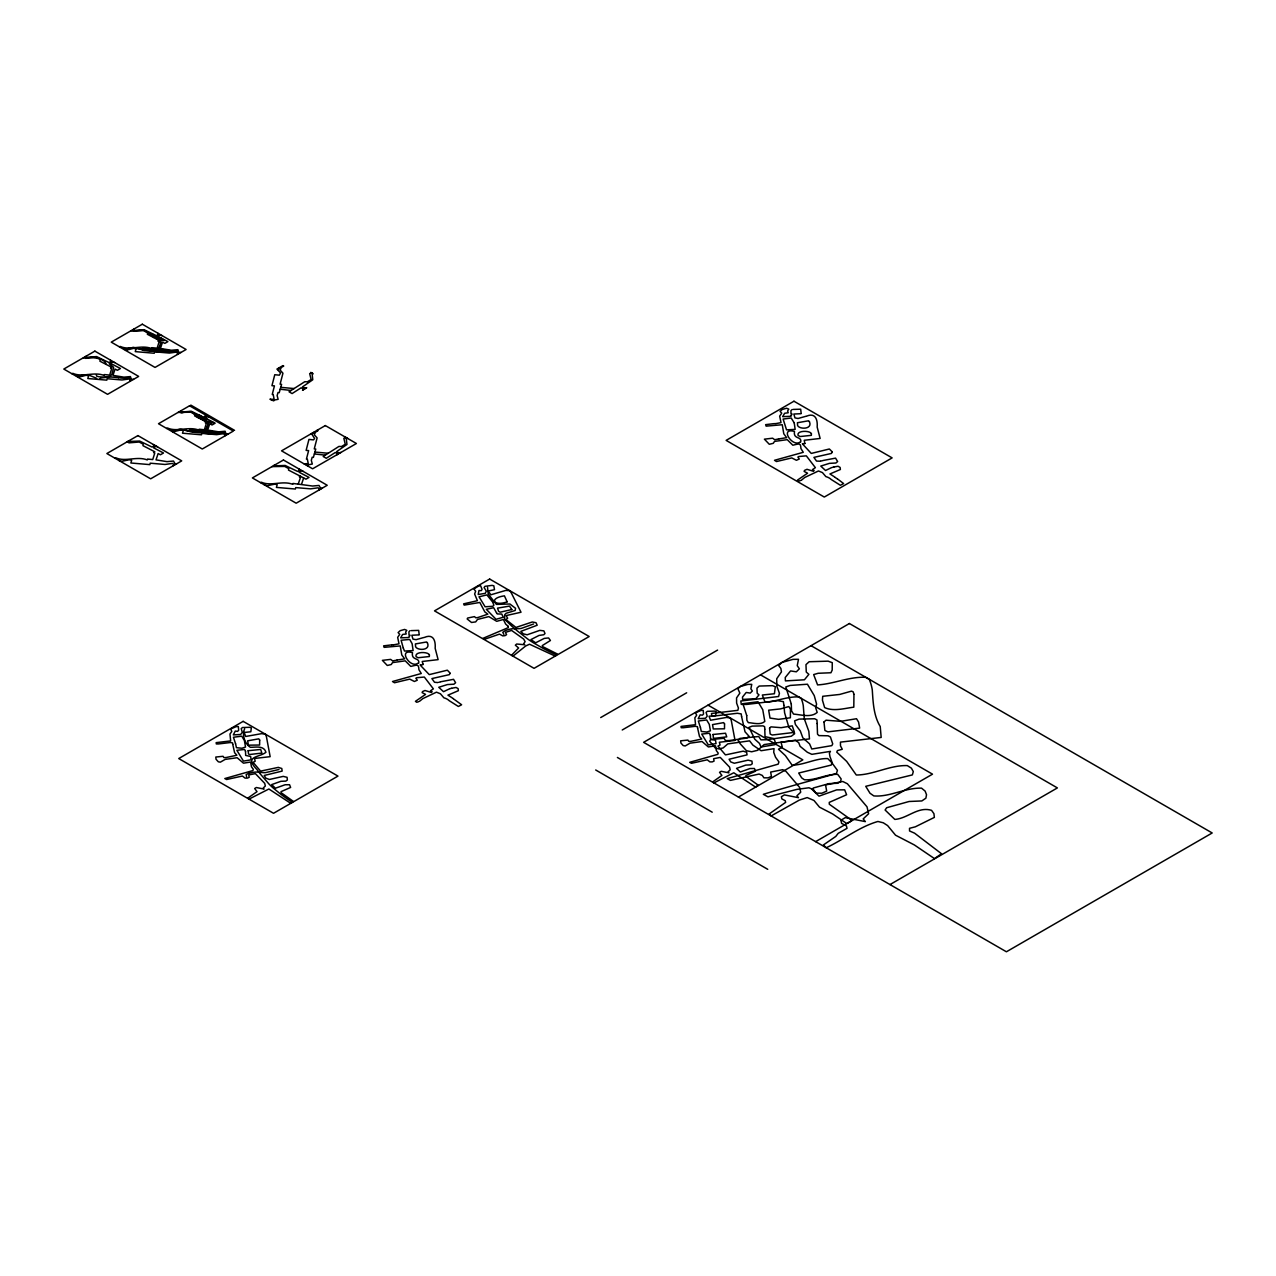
<?xml version="1.0" encoding="UTF-8"?>
<svg xmlns="http://www.w3.org/2000/svg" width="1276" height="1276" viewBox="0 0 1276 1276"><rect width="100%" height="100%" fill="white"/><g stroke="black" fill="none" stroke-linecap="round" stroke-linejoin="round"><path stroke-width="1.5" d="M804.917 443.49L804.231 440.284L820.133 438.45L817.166 427.077C817.772 419.549 815.364 412.244 806.304 416.279M422.93 664.03L422.914 664.652A16.397 9.474 0 0 1 422.26 664.796L420.968 664.892M161.223 338.156L162.977 339.48A6.603 3.812 0 0 0 163.663 339.799C166.343 342.542 159.356 337.231 159.596 340.612A7.672 4.434 0 0 0 159.803 341.617L160.441 342.462A3.589 2.074 0 0 1 160.84 342.957A3.19 1.85 0 0 1 160.967 343.691L159.564 348.683L163.711 349.768A8.326 4.817 0 0 1 165.051 350.023L171.064 350.932A3.222 1.85 0 0 0 171.734 351.044L173.951 350.996A11.548 6.667 0 0 0 174.812 350.916L178.146 352.096A2.855 1.643 0 0 0 178.385 352.431A3.589 2.074 0 0 0 179.374 353.069A3.286 1.898 0 0 1 177.603 352.224L177.38 351.985A1.707 0.989 0 0 0 177.061 351.777A6.013 3.477 0 0 0 175.466 351.618M207.222 431.687L208.419 432.229A10.846 6.268 0 0 1 209.312 432.325L213.251 432.708A15.312 8.836 0 0 1 213.762 432.755L214.256 432.803A12.234 7.066 0 0 0 215.277 432.899L216.441 432.947A15.296 8.82 0 0 0 217.59 432.963L222.774 432.787M202.071 432.468L215.437 433.202A13.829 7.975 0 0 0 217.781 433.186L221.37 432.979A10.24 5.917 0 0 0 222.439 432.899A10.575 6.109 0 0 1 223.077 432.835L224.432 433.218A6.412 3.7 0 0 0 225.517 434.223L226.155 434.781L225.533 434.223A4.594 2.648 0 0 1 225.07 433.904A11.229 6.492 0 0 1 224.815 433.617L219.584 432.771A3.222 1.866 0 0 1 218.611 432.628L217.574 432.293A5.407 3.126 0 0 0 216.426 432.038L215.899 431.958A21.245 12.266 0 0 0 214.528 431.846L211.226 431.575A33.479 19.331 0 0 1 210.396 431.495L207.382 430.762A2.887 1.659 0 0 1 206.6 429.932L206.712 428.497A26.796 15.471 0 0 1 207.031 427.556L207.175 427.189A25.695 14.834 0 0 0 207.414 426.471L207.525 426.104A27.737 16.014 0 0 0 207.733 425.371L207.829 425.067A13.972 8.071 0 0 1 208.084 424.445L207.079 421.718L209.982 421.957A4.482 2.584 0 0 0 210.604 422.292L213.602 422.643M100.134 359.72L99.927 361.204L111.778 367.313L110.502 368.046L111.666 368.716L109.672 375.08L104.457 374.57L104.217 375.447C93.706 371.38 82.462 377.728 72.78 373.326L71.998 373.788M487.544 587.327L488.214 594.01L496.396 604.393L509.89 603.995L515.552 608.317L515.169 610.486L506.046 613.309L504.69 614.809L504.594 619.083L511.804 626.181A400.122 231.004 0 0 0 517.051 630.695L527.865 639.116A137.473 79.367 0 0 0 533.591 642.913L542.603 648.064A225.9 130.423 0 0 0 555.347 654.397M200.22 432.277L199.072 431.719A31.262 18.039 0 0 0 197.046 431.479L196.36 431.416A22.075 12.744 0 0 1 195.005 431.256L194.032 431.129A7.688 4.434 0 0 0 192.979 431.049L189.502 430.251L193.202 430.044A8.294 4.785 0 0 0 194.239 430.14L195.866 430.219A31.82 18.374 0 0 1 197.541 430.347L198.179 430.411A25.329 14.626 0 0 0 199.774 430.538L200.412 430.586A28.503 16.444 0 0 1 202.071 430.714L204.351 430.746A2.568 1.483 0 0 0 205.197 430.506L207.143 427.157A22.011 12.712 0 0 1 207.462 426.136L207.525 425.977A21.118 12.186 0 0 1 207.892 425.004L208.355 423.632A4.003 2.313 0 0 0 208.132 422.866L207.86 422.5A6.061 3.493 0 0 0 206.553 421.527L202.071 418.48A3.477 2.01 0 0 0 200.444 417.986L199.359 417.842A3.286 1.898 0 0 1 198.641 417.667L198.402 417.571A4.498 2.6 0 0 1 197.541 417.108L196.504 415.194A46.574 26.892 0 0 1 194.542 413.918L192.022 412.116A3.158 1.834 0 0 0 189.949 411.717L189.279 411.749A20.591 11.883 0 0 0 188.625 411.829L188.401 411.845A22.633 13.063 0 0 1 187.301 411.941L186.854 411.973A23.765 13.733 0 0 0 185.754 412.084L183.999 412.26A13.526 7.816 0 0 0 182.915 412.403L181.383 412.531A1.643 0.941 0 0 1 180.155 412.02L179.996 411.781M146.086 349.943L144.954 348.699L164.397 350.31L162.961 350.501L164.046 351.745L144.603 350.134L146.23 349.752M96.37 374.984L96.673 376.165L99.081 376.787A29.747 17.178 0 0 0 105.079 377.01L109.816 376.436A3.525 2.026 0 0 0 110.533 376.069L111.857 374.187A32.793 18.933 0 0 0 112.128 373.294L112.862 370.487A41.151 23.75 0 0 1 113.181 369.514L113.58 367.504A3.238 1.866 0 0 0 113.229 366.914L109.433 364.027A2.377 1.372 0 0 1 109.433 363.469L111.921 361.539M99.416 379.307L100.948 377.999L109.768 377.042A11.899 6.874 0 0 1 111.251 377.026L114.409 377.249A49.62 28.646 0 0 1 115.988 377.441L118.477 377.776M206.632 428.816L205.819 430.028A3.015 1.739 0 0 1 204.176 430.65L201.417 430.618A27.562 15.918 0 0 0 200.045 430.506M301.535 484.258L303.656 477.942M298.265 483.955L300.466 477.463L299.302 476.809L300.354 476.203L305.953 479.17L309.031 477.399L299.031 472.184L301.726 470.557L303.178 471.386M206.68 428.656L206.792 428.353A21.07 12.17 0 0 0 207.063 427.412L207.573 425.913A15.168 8.757 0 0 1 207.797 425.339L208.323 424.015A2.313 1.34 0 0 0 208.211 423.552C204.479 419.597 213.395 422.228 211.369 424.334M271.07 399.819L274.069 398.83L273.192 394.507L272.251 394.444L274.436 385.878L271.947 385.687L274.771 374.713L279.316 375.176L280.592 372.975L276.924 369.083L282.969 365.59L283.75 366.053L281.374 367.424L280.114 370.056L282.953 373.198L280.098 384.188L281.597 384.331L279.221 392.673L278.04 392.514L277.131 395.592L278.136 399.324L272.203 400.473M317.134 430.299L317.931 430.762L315.539 432.133L314.279 434.765L317.118 437.907L314.263 448.897L315.762 449.04L313.386 457.382L312.205 457.223L311.296 460.301L312.317 464.033L306.368 465.182M244.673 728.771C241.563 734.529 245.024 744.211 250.351 747.289C255.87 747.369 263.813 745.248 265.95 752.25C259.73 757.593 243.413 755.743 256.891 769.476A400.122 231.004 0 0 0 260.687 774.436L268.821 783.831A137.473 79.367 0 0 0 273.319 788.121L280.64 794.119A225.9 130.423 0 0 0 291.279 801.615M203.075 431.288L206.457 432.277A35.696 20.607 0 0 0 208.004 432.436L208.291 432.468M199.407 415.178C205.93 419.278 195.356 414.54 197.684 417.204A12.345 7.13 0 0 0 198.53 417.635L199.12 417.858A2.408 1.388 0 0 0 199.933 418.034L200.986 418.018A12.967 7.481 0 0 0 202.9 417.794A3.924 2.265 0 0 0 203.729 417.603L206.776 416.327M150.807 335.094L153.822 335.141M153.822 335.381L150.823 335.317M155.911 337.725L157.395 336.96L159.516 338.076M159.452 338.363L158.001 339.049L155.943 337.965M160.617 340.102L163.663 340.15M163.663 340.389L160.68 340.357M198.051 416.678L201.066 416.71M201.082 416.933L198.051 416.885M203.155 419.294L204.639 418.544L206.76 419.645M206.696 419.948L205.245 420.617L203.219 419.565M207.86 421.67L210.907 421.718M210.907 421.973L207.892 421.909M418.719 663.185C419.868 657.124 411.111 660.936 412.467 652.642C397.299 648.224 410.25 669.118 417.906 663.169M800.722 441.99C801.886 435.929 793.114 439.741 794.47 431.447C778.918 427.093 792.667 448.115 800.259 441.895M419.421 701.385L422.803 698.626L436.472 692.166L440.443 693.793L443.889 697.812A12.218 7.05 0 0 1 449.136 700.636L458.371 706.473L461.625 704.767L453.809 699.073A14.467 8.342 0 0 0 453.427 698.849L453.427 698.849M801.424 480.191L804.805 477.431L818.474 470.972L822.446 472.599L825.891 476.618A12.218 7.05 0 0 1 831.139 479.441L840.374 485.279L843.627 483.572L837.359 478.803M106.004 363.995C104.52 357.838 90.373 356.754 85.875 358.365L83.387 357.743M408.783 637.314L409.213 636.979A11.643 6.715 0 0 0 409.197 636.644L410.106 635.209L409.006 635.113L408.926 631.875L409.963 630.711M408.495 637.537L400.648 637.856L402.61 634.459L406.215 633.965L405.593 632.194L406.789 630.328L404.588 629.435L400.201 630.679L398.112 632.577L399.723 634.347L397.665 637.378L399.021 643.838L393.742 644.795M790.562 416.295L782.651 416.662L784.628 413.265L788.217 412.77L787.595 411L788.791 409.133L786.59 408.24L782.204 409.484L780.115 411.382L781.725 413.153L779.668 416.183L781.024 422.643L775.952 423.584M790.641 416.231L791.232 415.785A11.643 6.731 0 0 0 791.2 415.45L792.109 414.014L791.008 413.918L790.929 410.681L792.173 409.5M418.656 701.672L416.694 702.279L415.434 701.322L425.562 694.399L422.149 692.629L422.484 691.608L424.972 690.491L431.447 692.485L432.117 691.704L430.427 690.81L433.377 688.865L424.318 677.046L416.789 677.715L415.864 678.258L417.284 680.22L414.397 681.48L409.724 679.119L394.491 682.756L392.514 681.512L421.271 673.505L418.927 669.709C418.576 663.951 417.715 664.78 410.792 666.423L405.242 660.84L392.514 662.611L391.269 664.509L387.298 665.482L382.401 660.362L390.631 659.389L392.657 660.888M800.658 480.478L798.696 481.084L797.436 480.127L807.564 473.205L804.151 471.434L804.502 470.413L806.974 469.297L813.466 471.291L814.12 470.509L812.445 469.616L815.38 467.67L806.336 455.851L798.792 456.521L797.883 457.063L799.286 459.025L796.415 460.285L791.742 457.925L776.494 461.545L774.516 460.301L803.274 452.31L800.929 448.514C800.578 442.756 799.733 443.585 792.811 445.228L787.244 439.646L774.516 441.416L773.272 443.314L769.3 444.287L764.404 439.167L772.634 438.194L774.66 439.694M449.646 688.769L443.522 691.688L438.753 687.285L447.429 684.558L453.873 684.207L455.612 682.756L453.554 679.326L440.714 681.751M831.649 467.574L825.524 470.493L820.755 466.075L829.432 463.363L835.892 463.013L837.63 461.561L835.557 458.132L822.717 460.556M451.879 688.195L456.026 687.461L458.132 688.609L458.355 690.699L447.956 695.149L453.251 698.562M833.898 467L838.029 466.266L840.134 467.415L840.374 469.504L829.958 473.954L835.254 477.368M304.677 388.223L306.734 387.744L302.492 390.185L303.943 389.355L301.12 387.792L292.092 393.566L289.014 391.78L304.773 381.715L307.341 381.827L311.105 379.53L309.669 373.597L311.87 372.815M336.657 454.894L338.108 454.065L335.285 452.501L326.273 458.275L323.179 456.489L338.938 446.425L341.505 446.536L345.27 444.239L343.834 438.306L345.317 437.732M119.45 346.881L120.231 346.434C129.913 350.82 141.157 344.472 151.669 348.539L151.908 347.678L157.123 348.173L159.117 341.809L157.969 341.155L159.229 340.421L147.378 334.296L147.585 332.813L143.582 330.644L130.838 330.851M78.043 377.281L86.274 375.24L88.602 375.894L87.789 378.525L106.801 380.152L107.136 378.717L121.97 379.977L129.562 378.924L130.152 381.301M125.495 350.374L133.725 348.332L136.053 348.986L135.256 351.618L154.252 353.245L154.587 351.809L169.421 353.069L177.013 352.016L177.603 354.409M110.358 360.071L111.187 361.252L108.954 362.543L96.561 356.578L86.337 357.408L86.21 356.116M157.809 333.164L158.639 334.36L156.406 335.636L144.013 329.671L133.789 330.5L133.661 329.208M114.601 362.512L112.543 362.033L110.438 363.309L120.454 368.509L117.376 370.295L115.063 369.067L112.958 375.383L123.947 377.154L130.423 376.579L131.316 379.259L133.533 379.355M162.052 335.604L160.01 335.141L157.905 336.401L167.906 341.617L164.827 343.388L162.531 342.175L160.409 348.476L171.399 350.246L177.874 349.672L178.768 352.351L181.001 352.447M115.063 458.259L115.845 457.813C125.526 462.199 136.771 455.867 147.282 459.918L147.522 459.057L152.737 459.551L154.731 453.187L153.567 452.533L154.843 451.8L142.976 445.675L143.183 444.192L139.196 442.022L128.94 442.852L127.935 442.006M166.693 428.465L167.475 428.002C177.157 432.389 188.401 426.056 198.912 430.108L199.152 429.246L204.367 429.741L206.361 423.377L205.197 422.723L206.473 421.989L194.622 415.88L194.813 414.381L190.826 412.212L178.082 412.419M118.716 460.381L121.89 461.306L129.323 459.727L131.667 460.381L130.854 462.997L149.866 464.624L150.201 463.188L165.019 464.464L172.627 463.395L174.333 465.134M277.721 369.53L280.098 368.158L279.3 367.711M172.738 431.942L180.953 429.916L183.297 430.57L182.484 433.202L201.496 434.813L201.831 433.377L216.649 434.653L224.257 433.585L224.847 435.977M153.423 444.542L154.252 445.739M205.053 414.732L205.883 415.928L203.65 417.22L191.24 411.239L181.032 412.084L180.905 410.792M154.874 445.388L152.019 447.031L139.61 441.049L128.844 441.464M157.666 446.999L156.214 446.153L153.503 447.78L163.519 452.996L160.425 454.766L158.128 453.554L156.023 459.87L167.012 461.641L173.488 461.051L175.466 464.48M209.296 417.188L207.238 416.71L205.133 417.97L215.15 423.185L212.055 424.972L209.758 423.744L207.653 430.06L218.643 431.83L225.118 431.24L226.011 433.92L228.229 434.015M312.461 373.15C315.22 375.894 308.76 370.439 311.312 373.118M173.68 464.751L173.217 465.788M174.812 464.097L176.598 463.826M311.089 433.792L314.263 432.867L313.481 432.42M300.354 476.203L288.504 470.078L288.711 468.595L284.707 466.426L271.963 466.617M260.575 482.663L261.373 482.216C271.038 486.603 282.299 480.255 292.794 484.322L293.033 483.46L312.54 486.028L319.016 485.454L320.994 488.883M344.919 436.87L346.035 437.524M264.244 484.784L267.418 485.693L274.85 484.114L277.195 484.768L276.382 487.4L295.394 489.027L295.729 487.591L310.546 488.852L318.155 487.799L319.861 489.537M346.625 437.859L347.742 438.513M304.103 463.874L308.25 463.539L307.356 459.216L306.415 459.153L308.617 450.587L306.128 450.396L308.936 439.423L313.481 439.885L314.614 438.545L311.886 434.239M298.951 468.946L299.78 470.126M300.386 469.775L297.547 471.418L285.138 465.453L274.372 465.868M307.5 465.836L307.038 464.799M338.842 452.932L340.899 452.454M319.207 489.155L318.729 490.191M320.34 488.501L322.126 488.23M600.709 717.559L717.59 650.074M622.241 729.984L686.663 692.788M738.421 797.069L802.843 759.874L708.036 705.134M815.635 841.634L932.517 774.165L760.496 674.845M889.994 884.571L1057.389 787.914L811.026 645.672M450.173 673.154L447.366 670.187L429.262 674.621L420.091 664.971M312.062 373.549L312.779 379.769L302.444 386.931L305.283 388.574M346.227 438.258L346.96 444.479L336.609 451.64L339.448 453.283M533.559 623.996L521.405 628.366A11.787 6.795 0 0 1 519.236 628.653L512.888 628.717A10.256 5.917 0 0 0 511.485 628.845A19.666 11.356 0 0 0 505.025 630.775L502.792 632.29L503.876 634.395M206.856 416.279L205.803 416.742A2.393 1.388 0 0 0 205.149 417.3L202.724 419.054L203.538 420.187A9.729 5.614 0 0 0 204.511 420.697C209.998 421.543 198.673 416.901 207.86 419.613M164.636 352.224L145.017 350.565A6.252 3.621 0 0 1 142.481 350.071M822.175 460.716L821.218 460.987A8.868 5.12 0 0 1 820.755 461.115M440.172 681.91L439.215 682.181A8.884 5.12 0 0 1 438.737 682.309M820.356 461.226L816.528 461.083L813.913 457.382L831.473 453.427L831.984 452.246M175.897 430.235L176.056 430.187A25.392 14.658 0 0 1 176.726 429.996L179.565 429.262A2.424 1.404 0 0 1 180.634 429.246L180.985 429.294A12.664 7.321 0 0 1 182.021 429.518L185.578 430.379A20.32 11.739 0 0 0 188.019 430.825L188.72 430.921A23.718 13.685 0 0 0 190.172 431.081L191.432 431.192A19.969 11.532 0 0 0 192.708 431.256L193.266 431.272A17.912 10.336 0 0 1 194.526 431.336L195.818 431.432A13.223 7.64 0 0 1 197.062 431.575L198.801 431.065M248.772 773.272L246.172 774.58L246.603 776.765M278.966 769.492L265.695 772.586A11.787 6.795 0 0 1 263.462 772.65L257.178 772.076A10.256 5.917 0 0 0 255.774 772.06A19.666 11.356 0 0 0 248.82 773.32M833.866 467L832.191 467.447M451.545 688.274L450.189 688.641M152.498 333.818L152.179 333.865A2.6 1.499 0 0 0 151.27 333.977L151.684 334.631A13.781 7.959 0 0 1 153.949 335.763L155.225 336.449A3.573 2.074 0 0 0 156.565 336.178A4.275 2.472 0 0 0 157.299 335.875L159.181 334.806A11.723 6.763 0 0 1 156.741 336.689L156.501 336.832A9.921 5.726 0 0 0 155.943 337.135L155.512 337.693A2.137 1.228 0 0 0 156.071 338.411M778.902 438.896L777.451 439.183M396.9 660.091L395.815 660.314M395.081 660.458L393.12 660.824M776.717 439.327L775.266 439.614M149.755 348.747L149.611 348.763A36.43 21.038 0 0 0 147.378 348.555L145.129 348.38A37.578 21.692 0 0 1 143.63 348.236L141.668 348.842L143.63 349.385A34.404 19.874 0 0 0 146.899 349.576L147.091 349.576A7.8 4.498 0 0 1 148.112 349.624A10.208 5.886 0 0 1 149.643 349.863L151.381 350.198A1.994 1.148 0 0 0 151.988 350.182L152.211 350.166A3.174 1.834 0 0 0 153.551 349.72M804.805 443.538L804.901 443.538A16.381 9.458 0 0 1 804.263 443.601L802.971 443.697M145.528 349.704L142.449 349.464A11.069 6.38 0 0 1 138.829 348.476L138.621 348.412A5.407 3.126 0 0 0 136.676 347.901L136.101 347.854A11.771 6.795 0 0 1 134.379 347.598L134.267 347.566A3.892 2.249 0 0 0 133.294 347.407L127.664 348.651A14.275 8.246 0 0 1 127.106 348.795L126.787 348.858A2.249 1.292 0 0 1 126.085 348.938A4.291 2.488 0 0 1 123.469 348.236A5.758 3.318 0 0 0 125.112 349.002M126.18 378.047L126.611 377.999A7.289 4.211 0 0 1 128.812 377.871M779.078 438.864L786.67 437.668L783.799 433.792L782.252 424.733L766.142 426.152L765.632 424.653L773.703 423.68A10.671 6.157 0 0 0 774.325 423.664L775.617 423.6M397.059 660.059L404.667 658.863L401.796 654.987L400.233 645.927L384.124 647.347L383.629 645.847L391.78 644.874M800.977 413.695L793.847 414.03L794.98 417.906L798.09 418.48L805.762 416.327M418.975 634.89L411.845 635.241L412.961 639.101L416.088 639.675L423.744 637.521M135.591 330.851L142.306 330.245A3.908 2.249 0 0 1 145.528 330.978M182.835 412.435L189.55 411.829M437.859 682.564L434.526 682.277L431.894 678.577L449.455 674.621L449.95 673.361M802.317 443.761L811.265 453.427L829.368 448.993L832.287 451.895M424.302 637.474C433.377 633.406 435.754 640.759 435.164 648.288L438.115 659.644L422.212 661.478L422.93 664.014M393.455 644.811L392.306 644.859A10.655 6.141 0 0 1 391.828 644.89M223.204 432.771L224.815 433.68A4.992 2.887 0 0 0 225.294 434.095L226.155 434.781M793.273 409.421L800.674 409.197L801.184 413.44M411.271 630.615L418.672 630.392L419.182 634.635M150.121 348.715L157.171 349.082L158.91 347.806A25.695 14.834 0 0 1 159.341 346.689L159.755 345.78A30.927 17.848 0 0 0 160.122 344.855L160.92 341.171A7.943 4.578 0 0 0 159.787 340.245M175.45 351.586L175.067 351.57A38.264 22.091 0 0 0 170.139 351.666A22.633 13.063 0 0 1 165.752 351.474L159.149 350.9M175.753 351.203L175.865 351.203A2.823 1.627 0 0 1 177.619 351.538M199.71 430.49L199.024 430.443A34.101 19.682 0 0 1 197.62 430.347L197.286 430.315A27.546 15.902 0 0 0 195.579 430.203L195.244 430.187A19.411 11.213 0 0 1 193.665 430.044L192.485 429.916A6.731 3.892 0 0 0 191.145 429.868L189.47 430.235L190.858 430.841A7.321 4.227 0 0 0 192.15 431.033L193.633 431.129A36.829 21.261 0 0 1 194.909 431.208L195.898 431.288A35.345 20.4 0 0 1 196.887 431.368A15.105 8.725 0 0 1 197.86 431.479L198.609 431.591A12.648 7.305 0 0 0 200.22 431.751L203.235 432.085M146.581 349.784L146.899 349.799A26.7 15.424 0 0 0 147.665 349.847L148.096 349.863A5.646 3.254 0 0 1 150.424 350.469M165.098 351.059L165.864 351.123A12.345 7.13 0 0 1 166.438 351.171L166.853 351.219A11.42 6.603 0 0 0 167.634 351.283L168.863 351.363A24.324 14.036 0 0 0 169.421 351.379L170.107 351.394A17.066 9.857 0 0 0 173.472 351.315L173.759 351.267A8.071 4.657 0 0 1 175.753 351.187M164.827 351.044L163.631 350.916M160.632 350.852L163.328 351.107A3.972 2.297 0 0 1 164.939 351.379M160.441 350.836L156.055 349.975M163.535 350.916L162.451 350.788M280.194 389.244L291.135 390.456M314.375 453.953L325.3 455.165M280.736 387.346L294.166 388.558M314.901 452.055L328.331 453.267M162.786 350.836L161.302 350.661A13.127 7.576 0 0 1 160.808 350.597L159.787 349.991M202.836 431.894L204.814 432.692M158.878 350.868L158.974 350.884A5.965 3.445 0 0 0 154.874 350.948M172.611 430.618L170.968 430.219L182.978 429.821A12.234 7.066 0 0 0 184.51 430.171L186.376 430.506A9.985 5.774 0 0 1 188.162 431.001L189.821 431.591A15.248 8.804 0 0 0 194.191 432.309L201.018 432.899A40.114 23.159 0 0 1 202.645 433.058L203.921 433.186A24.116 13.924 0 0 0 205.564 433.33L206.887 433.425A10.304 5.949 0 0 1 207.829 433.537L209.695 433.776A3.956 2.281 0 0 0 211.066 433.712L212.135 433.202L209.95 432.612A26.557 15.344 0 0 0 208.61 432.484M76.066 375.591L78.538 375.91A5.455 3.158 0 0 0 80.021 375.798L87.821 374.681L96.45 378.206A2.903 1.675 0 0 1 96.593 379.068M125.112 348.986L125.558 349.082A2.775 1.611 0 0 0 126.531 349.146A5.949 3.445 0 0 0 127.648 348.922L128.094 348.811A12.776 7.369 0 0 0 128.685 348.667L130.184 348.236A25.185 14.546 0 0 1 131.093 347.997M135.352 348.157L135.24 348.125A8.725 5.04 0 0 0 132.8 347.598M135.655 348.22L136.436 348.46A23.112 13.35 0 0 0 138.063 348.842L141.078 349.433A4.195 2.424 0 0 1 142.418 349.911L142.577 349.991M835.365 477.623L835.429 477.655A14.499 8.374 0 0 1 835.812 477.878L837.327 478.787M99.927 358.955L95.668 357.089A15.583 8.996 0 0 0 93.898 357.2L88.937 357.679A28.582 16.492 0 0 1 87.581 357.79L85.093 357.136M271.724 399.436L269.938 399.165L273.989 400.744L272.873 400.09M190.778 405.082L234.561 430.363M274.787 464.99L273.686 465.628M129.275 440.603L128.158 441.241M127.552 441.592L126.452 442.23M617.393 757.465L712.215 812.19M595.701 769.986L767.721 869.307M192.66 412.595L195.579 414.477A29.555 17.066 0 0 1 196.137 414.86L199.949 416.997A17.593 10.16 0 0 1 200.603 417.332L201.257 417.794M145.416 331.026L147.298 332.35A46.59 26.892 0 0 0 149.26 333.61L152.705 335.413A17.593 10.16 0 0 1 153.375 335.748L154.013 336.21M131.3 380.089L131.077 379.881A11.596 6.699 0 0 1 130.615 379.291L130.407 379.02M177.444 351.666L177.603 351.889A4.163 2.393 0 0 0 179.342 353.085M182.5 412.579A2.568 1.483 0 0 1 179.549 411.861M189.534 411.67A3.908 2.249 0 0 1 192.772 412.547M201.353 417.778A2.153 1.244 0 0 1 200.89 418.943M175.546 430.315A5.024 2.903 0 0 1 172.595 430.794M156.007 338.443A10.495 6.061 0 0 0 158.16 339.464A8.294 4.785 0 0 1 159.771 340.214M131.125 348.029A6.268 3.621 0 0 1 132.752 347.662M135.256 330.994A2.568 1.483 0 0 1 132.321 330.293M154.189 336.194A2.297 1.324 0 0 1 153.487 337.454M129.051 377.76A4.019 2.313 0 0 1 130.264 378.94M126.196 378.159A19.012 10.974 0 0 1 118.54 377.68M232.742 744.323L234.624 752.744L236.873 755.232L225.996 757.561L223.874 757.593L223.029 756.301L215.804 757.035L216.027 759.236L218.324 761.788L220.333 762.171L225.134 759.411L237.145 757.721L243.477 763.176L250.622 762.027L251.452 766.764L253.318 769.332L252.919 770.56L224.815 778.551L226.586 779.524L242.376 776.031L245.04 778.105L247.369 778.121L249.187 777.307L248.756 774.931L255.391 773.623L264.706 783.352L265.328 786.032L263.239 788.01L264.068 789.062L256.332 787.515L254.674 788.536L257.018 791.646L247.927 798.042L249.011 799.111L268.901 788.999L290.673 803.29L293.384 801.424L281.071 792.651L281.071 791.63L290.625 787.436L289.556 784.724L285.138 784.756L275.409 788.217L271.676 784.596L280.911 781.311L285.808 781.103L287.355 780.035L287.084 777.323L283.224 776.382L269.411 779.476L265.855 778.137L264.212 775.473L282.156 771.087L281.789 768.487L278.312 767.386L260.591 771.119L253.079 762.33L255.184 761.23L254.482 758.47L270.161 756.668L266.748 738.421A46.829 27.035 0 0 0 265.567 734.29L261.724 733.636L245.694 736.459L244.179 732.472L250.83 731.77L251.34 727.894L249.745 727.304L242.44 727.527L241.212 728.644L242.328 732.376L240.622 734.482L233.317 734.912L235.294 731.068L237.511 731.403L238.676 730.255L238.341 726.586L236.219 726.618L230.701 728.979L231.785 731.435L229.967 734.067L230.669 740.909L216.154 742.648L216.314 743.94L218.419 743.956L230.43 742.52L232.519 742.887L232.742 744.323M403.264 648.001L404.508 651.047L413.121 650.585L412.116 643.662L409.708 639.435L401.111 640.249L403.264 648.001M697.605 728.102L699.503 736.523L701.752 739.011L690.874 741.34L688.753 741.372L687.908 740.096L680.682 740.814L680.905 743.015L683.186 745.567L685.196 745.966L689.997 743.19L702.023 741.515L708.355 746.954L715.501 745.806L716.315 750.543L718.197 753.111L717.798 754.339L689.694 762.33L691.464 763.303L707.255 759.81L709.919 761.884L712.231 761.9L714.066 761.086L713.635 758.71L720.254 757.402L729.569 767.131L730.207 769.811L728.117 771.789L728.947 772.841L721.211 771.31L719.552 772.315L721.897 775.425L712.805 781.821L713.89 782.906L733.78 772.778L755.551 787.069L758.263 785.203L745.95 776.43L745.934 775.409L755.488 771.214L754.419 768.503L750.017 768.535L740.287 771.996L736.539 768.375L745.79 765.09L750.687 764.882L752.234 763.814L751.963 761.102L748.103 760.161L734.29 763.255L730.733 761.916L729.09 759.252L747.034 754.866L746.651 752.266L743.19 751.165L725.47 754.898L717.957 746.109L720.063 745.009L719.361 742.249L735.04 740.447L731.611 722.2A46.829 27.035 0 0 0 730.446 718.069L726.586 717.415L710.557 720.238L709.041 716.251L715.692 715.549L716.219 711.673L714.624 711.099L707.319 711.306L706.091 712.423L707.207 716.171L705.5 718.26L698.179 718.691L700.173 714.847L702.39 715.182L703.539 714.034L703.22 710.365L701.098 710.397L695.564 712.774L696.664 715.214L694.846 717.846L695.548 724.688L681.033 726.427L681.193 727.719L683.298 727.735L695.292 726.299L697.398 726.666L697.605 728.102M741.579 716.522L745.024 731.802L749.092 736.3L746.715 738.086L729.346 740.543L725.518 740.606L723.97 738.262L710.86 739.586L709.615 741.165L715.421 748.199L719.074 748.916L723.205 747.895L727.783 743.892L749.586 740.846L752.872 745.104L761.086 750.719L774.053 748.645L773.719 752.282L775.537 757.242L778.934 761.9L778.2 764.133L727.224 778.631L730.43 780.386L759.076 774.053L762.314 775.425L763.909 777.834L768.12 777.85L771.422 776.366L770.656 772.06L782.682 769.683L785.872 771.246L799.573 787.34L800.722 792.189L796.926 795.793L798.425 797.675L784.389 794.9L781.39 796.734L781.853 798.92L785.203 800.658L785.633 802.381L769.141 813.976L771.119 815.938L799.382 800.068L807.214 797.58L813.96 800.451L819.511 807.166L832.654 813.976L846.706 823.514L850.039 821.776L851.618 820.133L829.288 804.215L829.272 802.365L846.61 794.741L844.664 789.828L836.657 789.876L819.017 796.144L812.222 789.589L813.306 787.994L828.985 783.624L837.869 783.257L840.693 781.327L841.139 778.918L837.662 774.325C826.226 773.926 815.571 780.657 804.359 779.748L801.679 777.866L798.696 773.033L831.25 765.074L831.92 762.761L827.725 758.582C815.539 758.167 804.071 765.09 792.125 765.153L785.394 755.631L778.488 749.203L782.316 747.194L781.04 742.185L809.478 738.916L808.825 731.308L804.295 718.739L803.29 705.819A84.966 49.062 0 0 0 801.153 698.323L798.632 696.919C787.037 696.409 776.318 701.609 765.09 702.247L762.33 695.021L774.404 693.745L775.33 686.711L772.443 685.659L759.188 686.057L756.971 688.083L757.178 693.251L758.981 694.862L755.902 698.658L742.632 699.439L742.488 697.079L746.221 692.469L750.256 693.091L752.346 690.986L750.878 688.817L751.755 684.351L747.911 684.399L740.24 686.536L737.879 688.689L739.857 693.123L736.555 697.924L736.619 703.092L738.437 708.1L737.847 710.333L711.498 713.475L711.785 715.82L715.613 715.852L737.384 713.268L741.197 713.922L741.579 716.522M783.927 705.357L784.596 712.758L788.855 727.256L794.677 733.7L791.279 736.252L766.398 739.761L760.927 739.857L758.71 736.507L739.936 738.389L738.15 740.67L740.511 744.131L746.46 750.735L751.692 751.771L757.609 750.304L764.164 744.562L795.379 740.208L798.712 742.68L800.1 746.316L807.357 752.266L811.855 754.339L830.421 751.373L829.4 753.191L829.958 756.572L832.542 763.686L837.439 770.369L836.37 773.543C811.967 780.465 787.707 786.782 763.351 794.31L767.961 796.846L796.91 789.381L808.968 787.77L813.61 789.748L815.89 793.178L821.935 793.209L826.673 791.088L825.556 784.915L842.782 781.502L847.376 783.751L866.994 806.799L868.621 813.737L863.198 818.905L865.351 821.616L845.238 817.629L840.932 820.261L841.602 823.387L846.403 825.859L847.025 828.331L838.188 833.34L835.78 836.434L823.403 844.951L826.226 847.758C843.691 839.64 859.211 826.832 877.92 821.473L883.295 822.797L887.602 825.572L895.529 835.19L914.366 844.951L934.479 858.604L941.528 853.756L914.589 833.18L909.549 830.963L909.517 828.315L915.339 826.816L934.351 817.406L933.936 813.689L931.576 810.356C918.05 806.097 907.571 818.554 894.827 819.415L885.113 810.021L886.645 807.74L909.118 801.487L921.846 800.945L925.882 798.186L926.52 794.741L925.148 791.12L921.543 788.153C905.163 787.595 889.898 797.229 873.837 795.921L869.993 793.241L865.734 786.319L912.356 774.915L913.313 771.597L911.383 768.152L907.3 765.6C889.85 765.01 873.422 774.931 856.308 775.01L846.674 761.389L836.785 752.17L837.391 750.607L842.272 749.283L840.485 745.838L840.437 742.122L881.174 737.448L880.233 726.538C873.55 715.517 873.103 702.263 872.29 690.045A121.698 70.26 0 0 0 869.243 679.295L865.622 677.301C849.034 676.551 833.675 684.016 817.581 684.909L813.657 674.573L818.139 673.281L830.931 672.755L832.191 670.123L832.271 662.675L828.124 661.159L809.144 661.734L805.969 664.636L806.273 672.053L808.856 674.35L804.422 679.789L785.426 680.905L785.234 677.508L790.578 670.921L796.352 671.814L799.35 668.799L797.245 665.673L798.489 659.293L793.002 659.357L782.013 662.419L778.631 665.514L780.864 668.417L781.454 671.862L776.733 678.72L776.813 686.121L779.429 693.315L778.583 696.505L740.83 701.002L741.26 704.368L746.731 704.416L777.913 700.699L783.384 701.656L783.927 705.357M248.15 750.703L248.501 753.972L249.649 754.515L261.867 753.079L260.671 749.459L248.15 750.703M713.029 734.482L713.364 737.751L714.512 738.31L726.746 736.858L725.55 733.237L713.029 734.482M769.556 728.102L770.178 734.035L772.251 735.024L794.454 732.392L792.268 725.853L781.167 727.671L770.975 726.873L769.556 728.102M823.993 721.961L824.886 730.446L827.869 731.866L859.641 728.102L858.573 722.056L856.515 718.723L840.629 721.339L826.019 720.19L823.993 721.961M496.524 612.799L497.209 613.947L501.739 614.043L503.27 617.249L496.061 619.307L486.3 609.306L493.668 607.727L496.524 612.799M508.263 626.404L508.231 627.648L482.95 638.351L484.992 639.116L499.49 634.108L502.728 635.879L505.025 635.655L506.572 634.666L505.44 632.37L511.58 630.424L523.67 639.069L525.106 641.637L523.639 643.806L524.771 644.747L516.684 644.013L515.36 645.178L518.598 648.001L511.58 655.21L512.968 656.167L525.68 645.991L529.508 644.22L555.251 656.103L557.357 653.998L542.603 646.597L542.284 645.592L550.435 640.504L548.568 637.936L544.23 638.399L535.681 642.785L530.912 639.595L539.03 635.432L543.783 634.746L544.996 633.534L543.895 630.886L539.828 630.36L527.148 634.794L523.24 633.821L520.831 631.365L537.18 625.24L536.032 622.72L532.283 621.986L515.951 627.441L505.902 619.546L507.657 618.238L506.125 615.59L521.023 612.241L512.17 594.616A46.829 27.035 0 0 0 509.778 590.66L505.79 590.421L490.845 594.791L488.166 591.027L494.498 589.671L493.828 585.796L492.089 585.381L484.96 586.322L484.098 587.55L486.315 591.123L485.263 593.356L478.197 594.504L478.994 590.533L481.275 590.644L482.073 589.384L480.637 585.812L478.564 586.051L473.843 588.938L475.645 591.235L474.64 594.026L477.399 600.693L463.619 603.851L464.177 605.111L479.824 602.447L484.848 611.938L487.815 614.155L477.798 617.552L475.725 617.791L474.512 616.611L467.606 618.047L467.191 618.988L471.514 622.481L475.693 621.89L477.495 619.45L488.836 616.595L496.715 621.316L503.398 619.482L505.631 624.06L508.263 626.404M429.406 654.891L429.342 656.534L418.161 657.73L416.072 656.677C414.317 651.382 428.305 651.605 429.406 654.891M811.408 433.696L811.345 435.339L800.164 436.536L798.074 435.483C796.336 430.187 810.308 430.411 811.408 433.696M259.682 740.08L259.618 745.024L248.389 745.168L247.656 740.83L258.741 738.836L259.682 740.08M427.428 642.881C430.905 650.712 417.332 650.76 415.593 646.693L415.418 643.933L426.599 641.972L427.428 642.881M724.545 723.859L724.497 728.803L713.268 728.963L712.534 724.609L723.62 722.631L724.545 723.859M790.466 708.818L790.37 717.782L778.551 719.345L770.002 718.069L768.662 710.19L780.529 708.898L788.775 706.585L790.466 708.818M809.431 421.686C812.908 429.518 799.35 429.565 797.596 425.498L797.42 422.739L808.601 420.777L809.431 421.686M853.947 694.319L853.803 707.175C844.537 708.308 833.579 711.753 824.631 707.59L822.43 700.141L822.717 696.297L839.704 694.447L851.507 691.129L853.165 691.831L853.947 694.319M794.23 422.866L795.139 429.39L786.526 429.853L783.129 419.054L791.184 418.002L794.23 422.866M492.695 602.112L493.876 605.239L492.855 606.275L485.119 606.786L479.026 596.801L486.922 594.919L492.695 602.112M235.566 743.78L236.443 747.688L241.946 748.246L245.534 747.034L244.402 740.574L241.786 736.188L233.444 737.241L235.566 743.78M700.444 727.559L701.306 731.467L706.808 732.025L710.413 730.813L709.281 724.353L706.649 719.967L698.323 721.02L700.444 727.559M746.715 715.533L746.891 720.35L748.294 722.615C753.526 722.982 760.4 725.31 764.803 721.45L762.761 709.711L757.992 701.752L742.887 703.682L746.715 715.533M791.279 703.953L791.535 710.844L793.544 714.097C801.041 714.624 810.882 717.957 817.182 712.423L815.603 707.558L816.592 704.161L814.263 695.627L807.437 684.223L790.131 685.451L785.793 686.982L791.279 703.953M245.518 751.309L245.662 755.408L250.638 756.493L251.165 759.81L243.461 761.118L236.842 750.288L244.577 749.475L245.518 751.309M710.381 735.088L710.541 739.187L715.501 740.271L716.043 743.605L708.324 744.897L701.72 734.067L709.456 733.253L710.381 735.088M764.771 729.186L765.026 736.635L774.053 738.613L775.664 743.43L775.026 744.642L761.022 746.986L759.491 743.43L754.786 739.219L749.028 727.336L752.154 726.124L763.064 725.869L764.643 726.682L764.771 729.186M817.134 723.508L817.517 734.178L818.921 735.598L828.14 735.789L830.437 737.002L832.734 743.892L831.824 745.631L811.775 749.012L809.59 743.908L802.843 737.879L800.307 730.957L795.411 724.481L794.597 720.86L799.079 719.106L814.694 718.755L816.959 719.919L817.134 723.508M203.873 418.544L205.643 418.56L203.937 418.528M191.926 431.4L211.274 433.33L210.205 432.085L211.641 431.878L192.197 430.267L193.521 430.698L191.926 431.4M511.788 609.529L500.176 612.193L498.597 611.332L497.544 608.126L509.507 606.1L511.788 609.529M507.146 601.825C493.525 606.77 488.533 598.125 504.419 595.844L507.146 601.825M94.871 351.123L63.8 369.051L107.583 394.332L138.653 376.404L94.871 351.123M142.322 324.216L111.251 342.143L155.034 367.424L186.105 349.496L142.322 324.216M137.92 435.595L106.865 453.538L150.648 478.819L181.718 460.875L137.92 435.595M189.55 405.784L158.495 423.728L202.278 449.008L233.349 431.065L189.55 405.784M325.332 425.562L281.549 450.843L312.604 468.786L356.403 443.506L325.332 425.562M283.447 459.998L252.377 477.926L296.176 503.207L327.23 485.279L283.447 459.998M793.959 401.222L726.124 440.38L824.296 497.05L892.131 457.893L793.959 401.222M243.158 721.355L178.736 758.55L273.543 813.29L337.965 776.095L243.158 721.355M489.649 579.049L434.51 610.869L534.054 668.337L589.177 636.517L489.649 579.049M849.401 623.517L643.614 742.329L1006.413 951.784L1212.2 832.973L849.401 623.517"/></g></svg>
